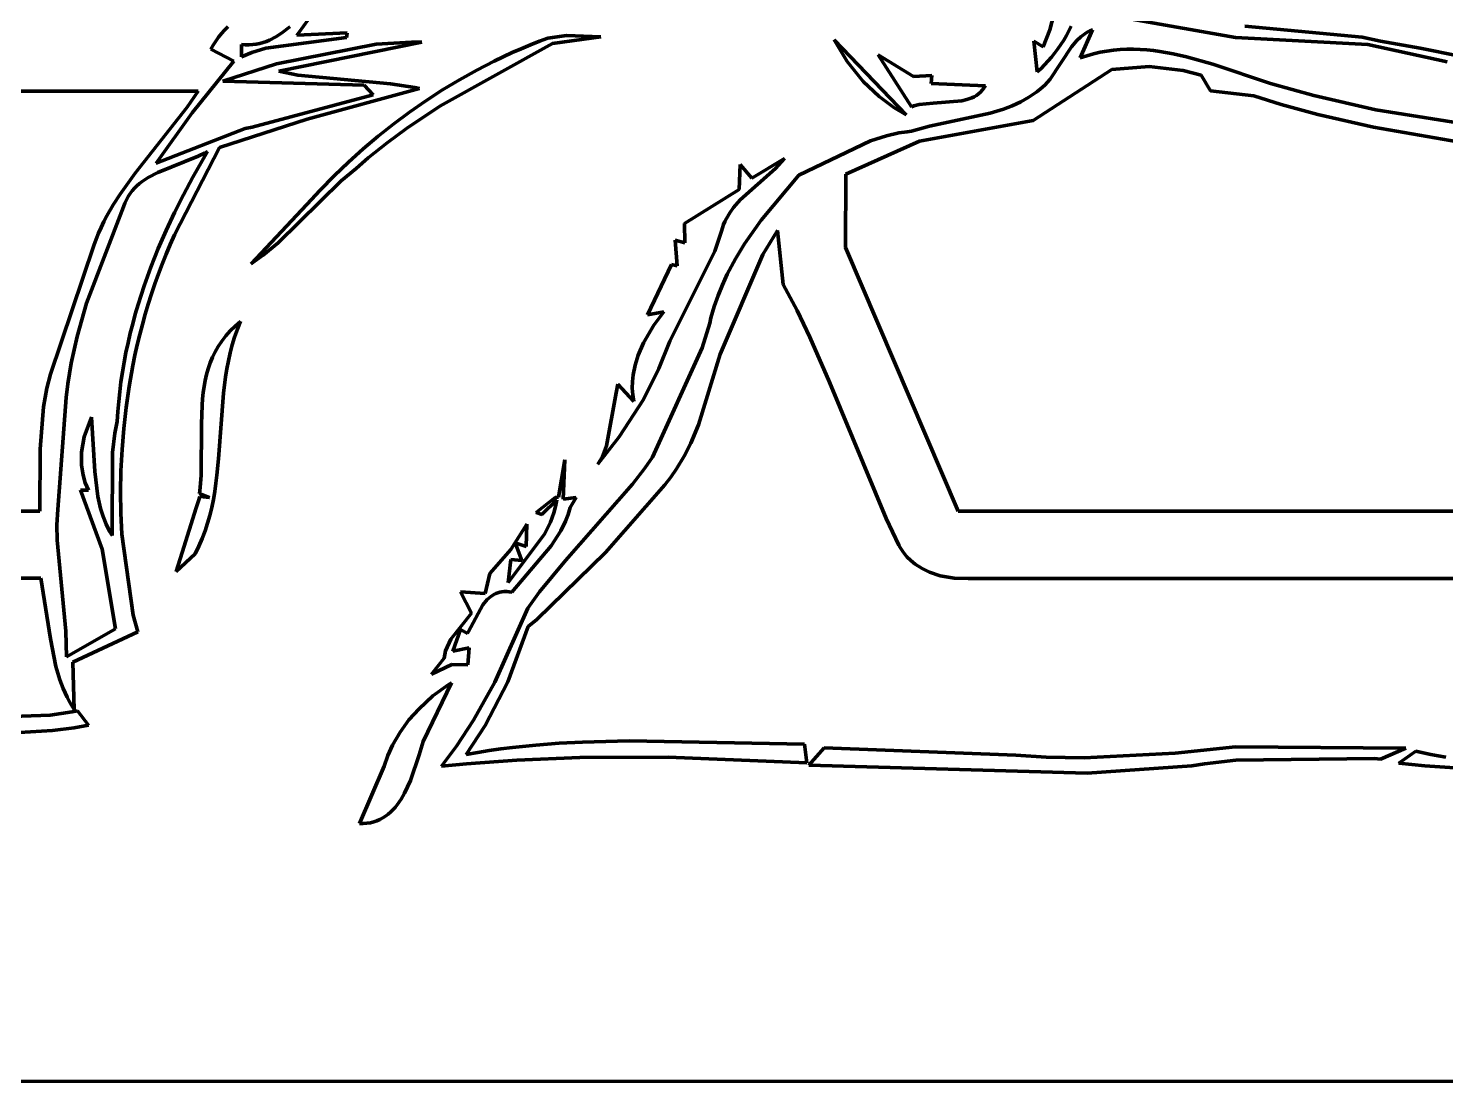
# Model space of a CAD drawing. Header units: millimetres. Extents: x 0 to 10.2, y 0 to 7.
# Drawn here: x 3.749 to 6.222, y 0 to 1.839 of the extents above; entities that cross this region are included whole.
import ezdxf

# ---------------------------------------------------------------- set-up
doc = ezdxf.new("R2010")
doc.units = ezdxf.units.MM
doc.layers.add('color#030303ff', color=7, linetype='CONTINUOUS', lineweight=100)
doc.layers.add('color#ffffffff', color=7, linetype='CONTINUOUS', lineweight=100)

msp = doc.modelspace()

# ---------------------------------------------------------------- linework, layer by layer
at = {"layer": 'color#030303ff'}
for p, q in [((5.532, 1.8361), (5.5431, 1.8787)), ((5.8559, 1.8225), (5.6744, 1.8549)), ((4.0918, 1.8356), (4.0865, 1.8295)), ((4.0974, 1.8414), (4.0918, 1.8356)), ((4.181, 1.8237), (4.1912, 1.8301)), ((4.1912, 1.8301), (4.2057, 1.8413)), ((4.2217, 1.8321), (4.2182, 1.8267)), ((4.2182, 1.8267), (4.306, 1.8307)), ((4.237, 1.8527), (4.2217, 1.8321)), ((4.306, 1.8307), (4.3045, 1.8228)), ((5.5202, 1.8065), (5.532, 1.8361)), ((5.565, 1.8341), (5.5606, 1.8261)), ((5.569, 1.8423), (5.565, 1.8341)), ((5.606, 1.8361), (5.5848, 1.7871)), ((5.5931, 1.8293), (5.5972, 1.8318)), ((5.5972, 1.8318), (5.6015, 1.8341)), ((5.6015, 1.8341), (5.606, 1.8361)), ((5.8722, 1.8426), (6.0765, 1.8232)), ((4.072, 1.8096), (4.0678, 1.8023)), ((4.0766, 1.8165), (4.072, 1.8096)), ((4.0814, 1.8232), (4.0766, 1.8165)), ((4.0865, 1.8295), (4.0814, 1.8232)), ((4.1211, 1.7889), (4.1211, 1.8103)), ((4.1211, 1.8103), (4.1279, 1.8099)), ((4.1279, 1.8099), (4.1345, 1.8099)), ((4.1345, 1.8099), (4.1409, 1.8103)), ((4.1409, 1.8103), (4.1471, 1.8112)), ((4.1471, 1.8112), (4.1531, 1.8124)), ((4.1531, 1.8124), (4.159, 1.8141)), ((4.159, 1.8141), (4.1647, 1.816)), ((4.3045, 1.8228), (4.1638, 1.8042)), ((4.1647, 1.816), (4.1703, 1.8183)), ((4.1703, 1.8183), (4.181, 1.8237)), ((4.1827, 1.7768), (4.3564, 1.8109)), ((4.436, 1.8144), (4.1866, 1.7642)), ((4.3564, 1.8109), (4.4182, 1.8145)), ((4.4182, 1.8145), (4.436, 1.8144)), ((4.664, 1.812), (4.4676, 1.7029)), ((4.6096, 1.8032), (4.6255, 1.8099)), ((4.6255, 1.8099), (4.6416, 1.8162)), ((4.6416, 1.8162), (4.6557, 1.8215)), ((4.6557, 1.8215), (4.6885, 1.826)), ((4.7483, 1.8241), (4.664, 1.812)), ((4.6885, 1.826), (4.7483, 1.8241)), ((5.1553, 1.8184), (5.2812, 1.6879)), ((5.1782, 1.7807), (5.1553, 1.8184)), ((5.5098, 1.7625), (5.504, 1.8161)), ((5.504, 1.8161), (5.5202, 1.8065)), ((5.5326, 1.75), (5.5698, 1.8064)), ((5.5511, 1.8105), (5.5459, 1.803)), ((5.556, 1.8182), (5.5511, 1.8105)), ((5.5606, 1.8261), (5.556, 1.8182)), ((5.5698, 1.8064), (5.5788, 1.8172)), ((5.5788, 1.8172), (5.5856, 1.8236)), ((5.5856, 1.8236), (5.5931, 1.8293)), ((6.0868, 1.8105), (5.8559, 1.8225)), ((6.0765, 1.8232), (6.1085, 1.8164)), ((6.2251, 1.7801), (6.0868, 1.8105)), ((6.1085, 1.8164), (6.1779, 1.8039)), ((4.1078, 1.7815), (4.0354, 1.6912)), ((4.0678, 1.8023), (4.1078, 1.7815)), ((4.1392, 1.7964), (4.1211, 1.7889)), ((4.1638, 1.8042), (4.1392, 1.7964)), ((4.5318, 1.7658), (4.5625, 1.7816)), ((4.5625, 1.7816), (4.5937, 1.7963)), ((4.5937, 1.7963), (4.6096, 1.8032)), ((5.2063, 1.7459), (5.1782, 1.7807)), ((5.2321, 1.7926), (5.2938, 1.7545)), ((5.2902, 1.7018), (5.2321, 1.7926)), ((5.5289, 1.7817), (5.5227, 1.7751)), ((5.5348, 1.7886), (5.5289, 1.7817)), ((5.5405, 1.7957), (5.5348, 1.7886)), ((5.5459, 1.803), (5.5405, 1.7957)), ((5.5848, 1.7871), (5.5964, 1.791)), ((5.5964, 1.791), (5.608, 1.7943)), ((5.608, 1.7943), (5.6196, 1.797)), ((5.6196, 1.797), (5.6312, 1.7991)), ((5.6312, 1.7991), (5.6428, 1.8006)), ((5.6428, 1.8006), (5.6544, 1.8016)), ((5.6544, 1.8016), (5.666, 1.8022)), ((5.666, 1.8022), (5.6776, 1.8022)), ((5.6776, 1.8022), (5.6893, 1.8018)), ((5.6893, 1.8018), (5.7009, 1.8011)), ((5.7009, 1.8011), (5.7125, 1.7999)), ((5.7125, 1.7999), (5.724, 1.7983)), ((5.724, 1.7983), (5.7472, 1.7943)), ((5.7472, 1.7943), (5.7702, 1.7891)), ((5.7702, 1.7891), (5.816, 1.7762)), ((6.1779, 1.8039), (6.2473, 1.7902)), ((4.089, 1.7467), (4.1827, 1.7768)), ((4.1866, 1.7642), (4.2197, 1.7572)), ((4.2197, 1.7572), (4.3814, 1.7419)), ((4.5016, 1.749), (4.5318, 1.7658)), ((5.2938, 1.7545), (5.326, 1.7561)), ((5.326, 1.7561), (5.3246, 1.7427)), ((5.6399, 1.767), (5.503, 1.6778)), ((5.5164, 1.7687), (5.5098, 1.7625)), ((5.5227, 1.7751), (5.5164, 1.7687)), ((5.7049, 1.7722), (5.6399, 1.767)), ((5.7643, 1.7653), (5.7049, 1.7722)), ((5.7959, 1.7568), (5.7643, 1.7653)), ((5.8122, 1.7295), (5.7959, 1.7568)), ((5.816, 1.7762), (5.9166, 1.7427)), ((4.3352, 1.7394), (4.089, 1.7467)), ((4.4321, 1.7338), (4.2361, 1.6799)), ((4.3513, 1.7229), (4.3352, 1.7394)), ((4.3814, 1.7419), (4.4237, 1.7355)), ((4.4237, 1.7355), (4.4321, 1.7338)), ((4.4431, 1.7124), (4.472, 1.7312)), ((4.472, 1.7312), (4.5016, 1.749)), ((5.234, 1.7196), (5.2063, 1.7459)), ((5.3246, 1.7427), (5.4194, 1.7385)), ((5.4167, 1.7343), (5.4138, 1.7306)), ((5.4194, 1.7385), (5.4167, 1.7343)), ((5.5091, 1.7279), (5.5157, 1.7332)), ((5.5157, 1.7332), (5.5229, 1.7394)), ((5.5229, 1.7394), (5.5326, 1.75)), ((5.9166, 1.7427), (5.9927, 1.7212)), ((4.0457, 1.7288), (3.704, 1.7293)), ((4.0266, 1.701), (4.0457, 1.7288)), ((4.1402, 1.6662), (4.3513, 1.7229)), ((4.4147, 1.6926), (4.4431, 1.7124)), ((5.2595, 1.7006), (5.234, 1.7196)), ((5.3282, 1.7083), (5.3037, 1.7055)), ((5.3781, 1.7121), (5.3282, 1.7083)), ((5.3872, 1.7143), (5.3781, 1.7121)), ((5.3957, 1.7174), (5.3872, 1.7143)), ((5.3997, 1.7194), (5.3957, 1.7174)), ((5.4036, 1.7217), (5.3997, 1.7194)), ((5.4072, 1.7243), (5.4036, 1.7217)), ((5.4106, 1.7272), (5.4072, 1.7243)), ((5.4138, 1.7306), (5.4106, 1.7272)), ((5.4662, 1.7036), (5.481, 1.7105)), ((5.481, 1.7105), (5.4883, 1.7143)), ((5.4883, 1.7143), (5.4954, 1.7185)), ((5.4954, 1.7185), (5.5023, 1.723)), ((5.5023, 1.723), (5.5091, 1.7279)), ((5.8878, 1.7211), (5.8122, 1.7295)), ((5.9354, 1.7059), (5.8878, 1.7211)), ((5.9927, 1.7212), (6.1004, 1.6965)), ((3.9359, 1.5859), (4.0266, 1.701)), ((4.0354, 1.6912), (3.9722, 1.6034)), ((4.387, 1.672), (4.4147, 1.6926)), ((4.4676, 1.7029), (4.4092, 1.664)), ((5.2812, 1.6879), (5.2595, 1.7006)), ((5.2945, 1.7032), (5.2902, 1.7018)), ((5.3037, 1.7055), (5.2945, 1.7032)), ((5.3219, 1.6679), (5.4274, 1.6906)), ((5.4274, 1.6906), (5.451, 1.6978)), ((5.451, 1.6978), (5.4662, 1.7036)), ((5.9995, 1.6882), (5.9354, 1.7059)), ((6.0968, 1.6661), (5.9995, 1.6882)), ((6.1004, 1.6965), (6.3656, 1.6542)), ((3.9722, 1.6034), (4.128, 1.6637)), ((4.2361, 1.6799), (4.0829, 1.6305)), ((4.128, 1.6637), (4.1402, 1.6662)), ((4.36, 1.6505), (4.387, 1.672)), ((4.4092, 1.664), (4.3753, 1.6391)), ((5.2682, 1.6561), (5.2828, 1.6583)), ((5.2828, 1.6583), (5.2903, 1.659)), ((5.2903, 1.659), (5.3219, 1.6679)), ((5.503, 1.6778), (5.3041, 1.6416)), ((6.3592, 1.6207), (6.0968, 1.6661)), ((4.3336, 1.6281), (4.36, 1.6505)), ((4.3753, 1.6391), (4.3425, 1.6127)), ((5.0936, 1.5822), (5.219, 1.6422)), ((5.3041, 1.6416), (5.1759, 1.5844)), ((5.219, 1.6422), (5.2468, 1.6512)), ((5.2468, 1.6512), (5.2682, 1.6561)), ((4.046, 1.6153), (3.9751, 1.5868)), ((4.0829, 1.6305), (4.0045, 1.4785)), ((4.0364, 1.5788), (4.0622, 1.6237)), ((4.057, 1.6207), (4.046, 1.6153)), ((4.0622, 1.6237), (4.057, 1.6207)), ((4.308, 1.605), (4.3336, 1.6281)), ((4.3425, 1.6127), (4.3212, 1.5942)), ((5.0119, 1.5769), (5.0687, 1.6115)), ((5.0687, 1.6115), (5.053, 1.5943)), ((3.9098, 1.5495), (3.9359, 1.5859)), ((3.9751, 1.5868), (3.9585, 1.5782)), ((4.283, 1.581), (4.308, 1.605)), ((4.3212, 1.5942), (4.295, 1.5723)), ((4.99, 1.5571), (4.9915, 1.6012)), ((4.9915, 1.6012), (5.0119, 1.5769)), ((5.053, 1.5943), (4.9915, 1.5392)), ((5.1759, 1.5844), (5.1753, 1.4562)), ((3.9347, 1.5596), (3.9307, 1.5551)), ((3.939, 1.5638), (3.9347, 1.5596)), ((3.9435, 1.5678), (3.939, 1.5638)), ((3.9483, 1.5715), (3.9435, 1.5678)), ((3.9585, 1.5782), (3.9483, 1.5715)), ((4.0201, 1.5483), (4.0364, 1.5788)), ((4.295, 1.5723), (4.1855, 1.4643)), ((4.2588, 1.5564), (4.283, 1.581)), ((5.0284, 1.504), (5.0936, 1.5822)), ((3.8977, 1.5307), (3.9098, 1.5495)), ((3.9179, 1.5336), (3.9156, 1.5273)), ((3.9206, 1.5395), (3.9179, 1.5336)), ((3.9236, 1.5451), (3.9206, 1.5395)), ((3.927, 1.5503), (3.9236, 1.5451)), ((3.9307, 1.5551), (3.927, 1.5503)), ((4.0046, 1.5173), (4.0201, 1.5483)), ((4.2354, 1.5311), (4.2588, 1.5564)), ((4.8945, 1.4983), (4.99, 1.5571)), ((4.9915, 1.5392), (4.9801, 1.5262)), ((3.9156, 1.5273), (3.8512, 1.3587)), ((3.8814, 1.5013), (3.8866, 1.5113)), ((3.8866, 1.5113), (3.8977, 1.5307)), ((3.9899, 1.4859), (4.0046, 1.5173)), ((4.1384, 1.4277), (4.2354, 1.5311)), ((4.9734, 1.5169), (4.9675, 1.5069)), ((4.9801, 1.5262), (4.9734, 1.5169)), ((3.8719, 1.4809), (3.8765, 1.4912)), ((3.8765, 1.4912), (3.8814, 1.5013)), ((3.9761, 1.4541), (3.9899, 1.4859)), ((4.8951, 1.4642), (4.8945, 1.4983)), ((4.9589, 1.4846), (4.9472, 1.4498)), ((4.9606, 1.4905), (4.9589, 1.4846)), ((4.9626, 1.4962), (4.9606, 1.4905)), ((4.9649, 1.5016), (4.9626, 1.4962)), ((4.9675, 1.5069), (4.9649, 1.5016)), ((4.9991, 1.4623), (5.0284, 1.504)), ((5.0569, 1.4858), (5.0311, 1.4437)), ((5.0664, 1.3916), (5.0569, 1.4858)), ((3.7879, 1.2348), (3.8637, 1.4597)), ((3.8637, 1.4597), (3.8676, 1.4704)), ((3.8676, 1.4704), (3.8719, 1.4809)), ((3.9969, 1.4616), (3.9897, 1.4445)), ((4.0045, 1.4785), (3.9969, 1.4616)), ((4.1855, 1.4643), (4.1593, 1.4425)), ((4.8814, 1.4244), (4.8778, 1.4687)), ((4.8778, 1.4687), (4.8951, 1.4642)), ((4.9833, 1.4363), (4.9991, 1.4623)), ((3.9633, 1.4219), (3.9761, 1.4541)), ((3.9897, 1.4445), (3.9829, 1.4273)), ((4.1593, 1.4425), (4.1384, 1.4277)), ((4.9472, 1.4498), (4.8685, 1.2929)), ((5.0311, 1.4437), (4.9564, 1.2701)), ((4.969, 1.4095), (4.9833, 1.4363)), ((5.1753, 1.4562), (5.3718, 0.9959)), ((3.9516, 1.3893), (3.9633, 1.4219)), ((3.9763, 1.41), (3.9701, 1.3926)), ((3.9829, 1.4273), (3.9763, 1.41)), ((4.83, 1.3387), (4.8717, 1.4263)), ((4.8717, 1.4263), (4.8814, 1.4244)), ((3.9409, 1.3564), (3.9516, 1.3893)), ((3.9701, 1.3926), (3.9642, 1.3751)), ((4.9529, 1.3722), (4.9605, 1.3911)), ((4.9605, 1.3911), (4.969, 1.4095)), ((5.0748, 1.3766), (5.0664, 1.3916)), ((3.9642, 1.3751), (3.9586, 1.3575)), ((4.9462, 1.3529), (4.9529, 1.3722)), ((5.0908, 1.3462), (5.0748, 1.3766)), ((3.8512, 1.3587), (3.8346, 1.3009)), ((3.9315, 1.3231), (3.9361, 1.3398)), ((3.9361, 1.3398), (3.9409, 1.3564)), ((3.9534, 1.3398), (3.9484, 1.322)), ((3.9586, 1.3575), (3.9534, 1.3398)), ((4.8582, 1.3439), (4.83, 1.3387)), ((4.8408, 1.3205), (4.8582, 1.3439)), ((4.9405, 1.3331), (4.9462, 1.3529)), ((5.1132, 1.2999), (5.0908, 1.3462)), ((3.9273, 1.3064), (3.9315, 1.3231)), ((3.9484, 1.322), (3.9438, 1.3041)), ((4.1016, 1.3104), (4.1102, 1.3188)), ((4.1142, 1.3135), (4.1094, 1.2999)), ((4.1102, 1.3188), (4.1197, 1.3269)), ((4.1197, 1.3269), (4.1142, 1.3135)), ((4.8228, 1.2897), (4.8408, 1.3205)), ((4.925, 1.2808), (4.9383, 1.3243)), ((4.9383, 1.3243), (4.9405, 1.3331)), ((3.8346, 1.3009), (3.8242, 1.254)), ((3.9198, 1.2726), (3.9234, 1.2895)), ((3.9234, 1.2895), (3.9273, 1.3064)), ((3.9395, 1.2862), (3.9355, 1.2681)), ((3.9438, 1.3041), (3.9395, 1.2862)), ((4.0809, 1.2836), (4.087, 1.2928)), ((4.087, 1.2928), (4.0939, 1.3017)), ((4.0939, 1.3017), (4.1016, 1.3104)), ((4.1052, 1.2862), (4.1016, 1.2724)), ((4.1094, 1.2999), (4.1052, 1.2862)), ((4.8134, 1.2679), (4.8228, 1.2897)), ((4.8685, 1.2929), (4.8498, 1.2447)), ((5.1476, 1.2213), (5.1132, 1.2999)), ((3.9165, 1.2557), (3.9198, 1.2726)), ((3.9355, 1.2681), (3.9318, 1.25)), ((4.0668, 1.2546), (4.0708, 1.2645)), ((4.0708, 1.2645), (4.0755, 1.2742)), ((4.0755, 1.2742), (4.0809, 1.2836)), ((4.1016, 1.2724), (4.0984, 1.2585)), ((4.8081, 1.251), (4.8134, 1.2679)), ((4.8387, 1.0904), (4.925, 1.2808)), ((4.9564, 1.2701), (4.9189, 1.1463)), ((3.8242, 1.254), (3.8184, 1.2184)), ((3.9111, 1.2216), (3.9136, 1.2386)), ((3.9136, 1.2386), (3.9165, 1.2557)), ((3.9318, 1.25), (3.9253, 1.2137)), ((4.0604, 1.2344), (4.0633, 1.2446)), ((4.0633, 1.2446), (4.0668, 1.2546)), ((4.0958, 1.2445), (4.0935, 1.2304)), ((4.0984, 1.2585), (4.0958, 1.2445)), ((4.8046, 1.2339), (4.8081, 1.251)), ((4.8498, 1.2447), (4.8226, 1.1908)), ((3.7816, 1.2106), (3.7879, 1.2348)), ((3.8184, 1.2184), (3.8155, 1.1945)), ((3.9089, 1.2044), (3.9111, 1.2216)), ((3.9253, 1.2137), (3.92, 1.1771)), ((4.0545, 1.2028), (4.0561, 1.2134)), ((4.0561, 1.2134), (4.058, 1.224)), ((4.058, 1.224), (4.0604, 1.2344)), ((4.0935, 1.2304), (4.0899, 1.202)), ((4.7751, 1.2026), (4.7779, 1.2173)), ((4.7779, 1.2173), (4.8057, 1.1873)), ((4.8031, 1.2107), (4.8034, 1.2223)), ((4.8034, 1.2223), (4.8046, 1.2339)), ((5.2463, 0.9831), (5.1476, 1.2213)), ((3.7757, 1.1781), (3.7816, 1.2106)), ((3.8155, 1.1945), (3.8011, 0.9989)), ((3.9057, 1.1699), (3.9071, 1.1872)), ((3.9071, 1.1872), (3.9089, 1.2044)), ((4.0525, 1.1811), (4.0533, 1.192)), ((4.0533, 1.192), (4.0545, 1.2028)), ((4.0899, 1.202), (4.0814, 1.0873)), ((4.7585, 1.1097), (4.7751, 1.2026)), ((4.8226, 1.1908), (4.7806, 1.1256)), ((4.8039, 1.199), (4.8031, 1.2107)), ((4.8057, 1.1873), (4.8039, 1.199)), ((3.7702, 1.1039), (3.7757, 1.1781)), ((3.9047, 1.1526), (3.9057, 1.1699)), ((3.92, 1.1771), (3.9158, 1.1403)), ((4.0514, 1.148), (4.0525, 1.1811)), ((3.847, 1.1256), (3.8596, 1.1597)), ((3.8596, 1.1597), (3.8653, 1.0649)), ((3.9003, 1.1323), (3.9047, 1.1526)), ((3.9158, 1.1403), (3.9129, 1.1035)), ((4.0508, 1.059), (4.0514, 1.148)), ((4.9189, 1.1463), (4.9053, 1.1147)), ((3.8423, 1.0988), (3.847, 1.1256)), ((3.8962, 1.0982), (3.9003, 1.1323)), ((4.7806, 1.1256), (4.7434, 1.078)), ((4.9053, 1.1147), (4.8936, 1.0917)), ((3.7694, 0.9961), (3.7702, 1.1039)), ((3.8422, 1.0763), (3.8423, 1.0988)), ((3.8955, 0.9532), (3.8962, 1.0982)), ((3.9129, 1.1035), (3.9111, 1.0665)), ((4.7434, 1.078), (4.751, 1.0913)), ((4.751, 1.0913), (4.7585, 1.1097)), ((4.8251, 1.071), (4.8387, 1.0904)), ((4.8936, 1.0917), (4.8804, 1.0696)), ((3.8449, 1.0585), (3.8422, 1.0763)), ((3.8653, 1.0649), (3.8707, 1.0217)), ((3.9111, 1.0665), (3.9104, 1.0295)), ((4.0814, 1.0873), (4.0786, 1.0587)), ((4.6742, 1.0203), (4.6853, 1.0857)), ((4.6853, 1.0857), (4.6829, 1.0166)), ((4.8036, 1.043), (4.8251, 1.071)), ((4.8804, 1.0696), (4.8706, 1.0554)), ((3.8488, 1.0454), (3.8449, 1.0585)), ((3.8544, 1.0327), (3.8488, 1.0454)), ((4.0493, 1.0373), (4.0508, 1.059)), ((4.0768, 1.0446), (4.0747, 1.0304)), ((4.0786, 1.0587), (4.0768, 1.0446)), ((4.6865, 0.91), (4.8036, 1.043)), ((4.8599, 1.0417), (4.7564, 0.9236)), ((4.8706, 1.0554), (4.8599, 1.0417)), ((3.8784, 0.9296), (3.8407, 1.0327)), ((3.8407, 1.0327), (3.8544, 1.0327)), ((3.8707, 1.0217), (3.8756, 1.0006)), ((3.9104, 1.0295), (3.9108, 0.9926)), ((4.0424, 1.0017), (4.0463, 1.014)), ((4.0463, 1.014), (4.0485, 1.0212)), ((4.048, 1.0266), (4.0493, 1.0373)), ((4.0656, 1.0198), (4.048, 1.0266)), ((4.0485, 1.0212), (4.0656, 1.0198)), ((4.0723, 1.0164), (4.0694, 1.0025)), ((4.0747, 1.0304), (4.0723, 1.0164)), ((4.6355, 0.9938), (4.6688, 1.02)), ((4.6716, 1.0159), (4.6455, 0.9899)), ((4.6688, 1.02), (4.6742, 1.0203)), ((4.6695, 1.0041), (4.6716, 1.0159)), ((4.6829, 1.0166), (4.7054, 1.02)), ((4.7054, 1.02), (4.6948, 1.0023)), ((3.2703, 0.9954), (3.7694, 0.9961)), ((3.8011, 0.9989), (3.7994, 0.9721)), ((3.8756, 1.0006), (3.8799, 0.9867)), ((3.9108, 0.9926), (3.9124, 0.9556)), ((4.0179, 0.9235), (4.0424, 1.0017)), ((4.0694, 1.0025), (4.066, 0.9886)), ((4.6455, 0.9899), (4.6355, 0.9938)), ((4.6604, 0.9764), (4.6665, 0.9927)), ((4.6665, 0.9927), (4.6695, 1.0041)), ((4.6912, 0.9902), (4.6867, 0.9785)), ((4.6948, 1.0023), (4.6912, 0.9902)), ((5.3718, 0.9959), (6.7646, 0.9962)), ((3.7994, 0.9721), (3.7995, 0.9455)), ((3.8799, 0.9867), (3.8853, 0.9731)), ((3.8853, 0.9731), (3.8918, 0.9598)), ((4.0621, 0.9749), (4.0577, 0.9613)), ((4.066, 0.9886), (4.0621, 0.9749)), ((4.5914, 0.9291), (4.619, 0.9734)), ((4.619, 0.9734), (4.6183, 0.9344)), ((4.6499, 0.9557), (4.6604, 0.9764)), ((4.6867, 0.9785), (4.6786, 0.9618)), ((5.2684, 0.9366), (5.2463, 0.9831)), ((3.7995, 0.9455), (3.8146, 0.7862)), ((3.8918, 0.9598), (3.8955, 0.9532)), ((3.9124, 0.9556), (3.9321, 0.8141)), ((4.0526, 0.9479), (4.0468, 0.9345)), ((4.0577, 0.9613), (4.0526, 0.9479)), ((4.5866, 0.8714), (4.6499, 0.9557)), ((4.6183, 0.9344), (4.5986, 0.9404)), ((4.5986, 0.9404), (4.6104, 0.9097)), ((4.6786, 0.9618), (4.6619, 0.9356)), ((3.9015, 0.7903), (3.8784, 0.9296)), ((4.0403, 0.9214), (4.0075, 0.8903)), ((4.011, 0.9014), (4.0179, 0.9235)), ((4.0468, 0.9345), (4.0403, 0.9214)), ((4.5546, 0.8873), (4.5914, 0.9291)), ((4.6619, 0.9356), (4.5933, 0.8542)), ((4.7564, 0.9236), (4.6367, 0.8065)), ((5.2708, 0.9322), (5.2684, 0.9366)), ((5.2763, 0.9239), (5.2708, 0.9322)), ((5.2824, 0.9164), (5.2763, 0.9239)), ((5.2893, 0.9095), (5.2824, 0.9164)), ((4.0075, 0.8903), (4.011, 0.9014)), ((4.5916, 0.9114), (4.5866, 0.8714)), ((4.6104, 0.9097), (4.5916, 0.9114)), ((4.6416, 0.8553), (4.6865, 0.91)), ((5.2967, 0.9035), (5.2893, 0.9095)), ((5.3089, 0.8956), (5.2967, 0.9035)), ((5.3221, 0.8893), (5.3089, 0.8956)), ((3.771, 0.8788), (3.264, 0.8792)), ((3.7879, 0.7732), (3.771, 0.8788)), ((4.5463, 0.8522), (4.5546, 0.8873)), ((5.3407, 0.8832), (5.3221, 0.8893)), ((5.365, 0.879), (5.3407, 0.8832)), ((5.3893, 0.8783), (5.365, 0.879)), ((6.7512, 0.8783), (5.3893, 0.8783)), ((4.5224, 0.8178), (4.5036, 0.8551)), ((4.5036, 0.8551), (4.5463, 0.8522)), ((4.5501, 0.8414), (4.5427, 0.8324)), ((4.5556, 0.8465), (4.5501, 0.8414)), ((4.5617, 0.8506), (4.5556, 0.8465)), ((4.565, 0.8522), (4.5617, 0.8506)), ((4.5685, 0.8536), (4.565, 0.8522)), ((4.5721, 0.8546), (4.5685, 0.8536)), ((4.5759, 0.8553), (4.5721, 0.8546)), ((4.5799, 0.8556), (4.5759, 0.8553)), ((4.5842, 0.8555), (4.5799, 0.8556)), ((4.5886, 0.8551), (4.5842, 0.8555)), ((4.5933, 0.8542), (4.5886, 0.8551)), ((4.621, 0.8266), (4.6416, 0.8553)), ((4.4865, 0.7723), (4.5224, 0.8178)), ((4.5427, 0.8324), (4.5175, 0.7859)), ((4.5633, 0.6974), (4.621, 0.8266)), ((3.9321, 0.8141), (3.9406, 0.7854)), ((4.6215, 0.7946), (4.586, 0.6978)), ((4.6367, 0.8065), (4.6215, 0.7946)), ((3.7974, 0.7249), (3.7879, 0.7732)), ((3.8146, 0.7862), (3.8158, 0.7417)), ((3.8158, 0.7417), (3.9015, 0.7903)), ((3.9406, 0.7854), (3.8268, 0.7321)), ((4.4774, 0.7521), (4.4865, 0.7723)), ((4.5037, 0.7896), (4.4904, 0.7515)), ((4.5157, 0.7826), (4.5037, 0.7896)), ((4.5175, 0.7859), (4.5157, 0.7826)), ((4.475, 0.7393), (4.4774, 0.7521)), ((4.4904, 0.7515), (4.5188, 0.7575)), ((4.5188, 0.7575), (4.5165, 0.7274)), ((3.8044, 0.7015), (3.7974, 0.7249)), ((3.8268, 0.7321), (3.8295, 0.6499)), ((4.4528, 0.7111), (4.475, 0.7393)), ((4.4884, 0.7281), (4.4528, 0.7111)), ((4.5165, 0.7274), (4.4884, 0.7281)), ((3.8101, 0.6863), (3.8044, 0.7015)), ((4.4878, 0.6961), (4.4381, 0.5936)), ((4.4555, 0.6733), (4.4822, 0.6926)), ((4.4822, 0.6926), (4.4878, 0.6961)), ((4.5264, 0.6309), (4.5633, 0.6974)), ((4.586, 0.6978), (4.5466, 0.6215)), ((3.8169, 0.6714), (3.8101, 0.6863)), ((3.8208, 0.6641), (3.8169, 0.6714)), ((4.4311, 0.6511), (4.4555, 0.6733)), ((3.7877, 0.64), (3.8257, 0.6453)), ((3.825, 0.657), (3.8208, 0.6641)), ((3.8295, 0.6499), (3.825, 0.657)), ((3.8257, 0.6453), (3.8352, 0.6471)), ((3.8352, 0.6471), (3.8546, 0.6221)), ((4.4135, 0.6314), (4.4311, 0.6511)), ((3.6151, 0.6338), (3.7877, 0.64)), ((3.8546, 0.6221), (3.8294, 0.6178)), ((4.398, 0.61), (4.4135, 0.6314)), ((4.4965, 0.5855), (4.5264, 0.6309)), ((4.5466, 0.6215), (4.5135, 0.5712)), ((3.7914, 0.6132), (3.7151, 0.6085)), ((3.8294, 0.6178), (3.7914, 0.6132)), ((4.3849, 0.5872), (4.398, 0.61)), ((4.4381, 0.5936), (4.4313, 0.5706)), ((4.7161, 0.5928), (4.7977, 0.5947)), ((4.7977, 0.5947), (5.104, 0.5894)), ((4.3701, 0.5505), (4.3767, 0.5692)), ((4.3767, 0.5692), (4.3849, 0.5872)), ((4.4313, 0.5706), (4.4161, 0.5256)), ((4.4702, 0.5507), (4.4965, 0.5855)), ((4.5135, 0.5712), (4.5336, 0.5748)), ((4.5336, 0.5748), (4.5538, 0.578)), ((4.5538, 0.578), (4.574, 0.5809)), ((4.574, 0.5809), (4.5942, 0.5834)), ((4.5942, 0.5834), (4.6347, 0.5876)), ((4.6347, 0.5876), (4.6754, 0.5907)), ((4.6754, 0.5907), (4.7161, 0.5928)), ((5.104, 0.5894), (5.1079, 0.5565)), ((5.1112, 0.5526), (5.1383, 0.5826)), ((5.1383, 0.5826), (5.4726, 0.5702)), ((5.4726, 0.5702), (5.5256, 0.5663)), ((5.5918, 0.565), (5.7504, 0.5736)), ((5.7504, 0.5736), (5.8559, 0.5843)), ((5.8559, 0.5843), (6.153, 0.5824)), ((6.153, 0.5824), (6.109, 0.5628)), ((6.1408, 0.5558), (6.1702, 0.5772)), ((6.1702, 0.5772), (6.1833, 0.5739)), ((6.1833, 0.5739), (6.1964, 0.5711)), ((6.1964, 0.5711), (6.2095, 0.5686)), ((4.3272, 0.4505), (4.3701, 0.5505)), ((4.514, 0.5549), (4.4702, 0.5507)), ((4.6018, 0.5613), (4.514, 0.5549)), ((4.7118, 0.5658), (4.6018, 0.5613)), ((4.8659, 0.5664), (4.7118, 0.5658)), ((5.1079, 0.5565), (4.8659, 0.5664)), ((5.5971, 0.5384), (5.1112, 0.5526)), ((5.5256, 0.5663), (5.5918, 0.565)), ((5.7797, 0.5514), (5.5971, 0.5384)), ((5.8014, 0.5551), (5.7797, 0.5514)), ((5.8561, 0.5615), (5.8014, 0.5551)), ((6.0985, 0.5642), (5.8561, 0.5615)), ((6.109, 0.5628), (6.0985, 0.5642)), ((6.1864, 0.5511), (6.1408, 0.5558)), ((6.2473, 0.5472), (6.1864, 0.5511)), ((6.2095, 0.5686), (6.2227, 0.5664)), ((4.4161, 0.5256), (4.4059, 0.5034)), ((4.4059, 0.5034), (4.3998, 0.493)), ((4.3814, 0.4705), (4.3771, 0.4668)), ((4.3855, 0.4745), (4.3814, 0.4705)), ((4.3894, 0.4788), (4.3855, 0.4745)), ((4.393, 0.4833), (4.3894, 0.4788)), ((4.3998, 0.493), (4.393, 0.4833)), ((4.3338, 0.4505), (4.3272, 0.4505)), ((4.3402, 0.451), (4.3338, 0.4505)), ((4.3463, 0.452), (4.3402, 0.451)), ((4.3521, 0.4535), (4.3463, 0.452)), ((4.3576, 0.4554), (4.3521, 0.4535)), ((4.3628, 0.4577), (4.3576, 0.4554)), ((4.3678, 0.4604), (4.3628, 0.4577)), ((4.3726, 0.4634), (4.3678, 0.4604)), ((4.3771, 0.4668), (4.3726, 0.4634))]:
    msp.add_line(p, q, dxfattribs=at)
at = {"layer": 'color#ffffffff'}
for p, q in [((5.5431, 1.8787), (5.532, 1.8361)), ((5.6744, 1.8549), (5.8559, 1.8225)), ((4.0865, 1.8295), (4.0918, 1.8356)), ((4.0918, 1.8356), (4.0974, 1.8414)), ((4.1912, 1.8301), (4.181, 1.8237)), ((4.2057, 1.8413), (4.1912, 1.8301)), ((4.2182, 1.8267), (4.2217, 1.8321)), ((4.306, 1.8307), (4.2182, 1.8267)), ((4.2217, 1.8321), (4.237, 1.8527)), ((4.3045, 1.8228), (4.306, 1.8307)), ((5.532, 1.8361), (5.5202, 1.8065)), ((5.5606, 1.8261), (5.565, 1.8341)), ((5.565, 1.8341), (5.569, 1.8423)), ((5.5848, 1.7871), (5.606, 1.8361)), ((5.5972, 1.8318), (5.5931, 1.8293)), ((5.6015, 1.8341), (5.5972, 1.8318)), ((5.606, 1.8361), (5.6015, 1.8341)), ((6.0765, 1.8232), (5.8722, 1.8426)), ((4.0678, 1.8023), (4.072, 1.8096)), ((4.072, 1.8096), (4.0766, 1.8165)), ((4.0766, 1.8165), (4.0814, 1.8232)), ((4.0814, 1.8232), (4.0865, 1.8295)), ((4.1279, 1.8099), (4.1211, 1.8103)), ((4.1211, 1.8103), (4.1211, 1.7889)), ((4.1345, 1.8099), (4.1279, 1.8099)), ((4.1409, 1.8103), (4.1345, 1.8099)), ((4.1471, 1.8112), (4.1409, 1.8103)), ((4.1531, 1.8124), (4.1471, 1.8112)), ((4.159, 1.8141), (4.1531, 1.8124)), ((4.1647, 1.816), (4.159, 1.8141)), ((4.1638, 1.8042), (4.3045, 1.8228)), ((4.1703, 1.8183), (4.1647, 1.816)), ((4.181, 1.8237), (4.1703, 1.8183)), ((4.3564, 1.8109), (4.1827, 1.7768)), ((4.1866, 1.7642), (4.436, 1.8144)), ((4.4182, 1.8145), (4.3564, 1.8109)), ((4.436, 1.8144), (4.4182, 1.8145)), ((4.4676, 1.7029), (4.664, 1.812)), ((4.6255, 1.8099), (4.6096, 1.8032)), ((4.6416, 1.8162), (4.6255, 1.8099)), ((4.6557, 1.8215), (4.6416, 1.8162)), ((4.6885, 1.826), (4.6557, 1.8215)), ((4.664, 1.812), (4.7483, 1.8241)), ((4.7483, 1.8241), (4.6885, 1.826)), ((5.1553, 1.8184), (5.1782, 1.7807)), ((5.2812, 1.6879), (5.1553, 1.8184)), ((5.5202, 1.8065), (5.504, 1.8161)), ((5.504, 1.8161), (5.5098, 1.7625)), ((5.5698, 1.8064), (5.5326, 1.75)), ((5.5459, 1.803), (5.5511, 1.8105)), ((5.5511, 1.8105), (5.556, 1.8182)), ((5.556, 1.8182), (5.5606, 1.8261)), ((5.5788, 1.8172), (5.5698, 1.8064)), ((5.5856, 1.8236), (5.5788, 1.8172)), ((5.5931, 1.8293), (5.5856, 1.8236)), ((5.8559, 1.8225), (6.0868, 1.8105)), ((6.1085, 1.8164), (6.0765, 1.8232)), ((6.0868, 1.8105), (6.2251, 1.7801)), ((6.1779, 1.8039), (6.1085, 1.8164)), ((4.0354, 1.6912), (4.1078, 1.7815)), ((4.1078, 1.7815), (4.0678, 1.8023)), ((4.1211, 1.7889), (4.1392, 1.7964)), ((4.1392, 1.7964), (4.1638, 1.8042)), ((4.5625, 1.7816), (4.5318, 1.7658)), ((4.5937, 1.7963), (4.5625, 1.7816)), ((4.6096, 1.8032), (4.5937, 1.7963)), ((5.1782, 1.7807), (5.2063, 1.7459)), ((5.2321, 1.7926), (5.2902, 1.7018)), ((5.2938, 1.7545), (5.2321, 1.7926)), ((5.5227, 1.7751), (5.5289, 1.7817)), ((5.5289, 1.7817), (5.5348, 1.7886)), ((5.5348, 1.7886), (5.5405, 1.7957)), ((5.5405, 1.7957), (5.5459, 1.803)), ((5.5964, 1.791), (5.5848, 1.7871)), ((5.608, 1.7943), (5.5964, 1.791)), ((5.6196, 1.797), (5.608, 1.7943)), ((5.6312, 1.7991), (5.6196, 1.797)), ((5.6428, 1.8006), (5.6312, 1.7991)), ((5.6544, 1.8016), (5.6428, 1.8006)), ((5.666, 1.8022), (5.6544, 1.8016)), ((5.6776, 1.8022), (5.666, 1.8022)), ((5.6893, 1.8018), (5.6776, 1.8022)), ((5.7009, 1.8011), (5.6893, 1.8018)), ((5.7125, 1.7999), (5.7009, 1.8011)), ((5.724, 1.7983), (5.7125, 1.7999)), ((5.7472, 1.7943), (5.724, 1.7983)), ((5.7702, 1.7891), (5.7472, 1.7943)), ((5.816, 1.7762), (5.7702, 1.7891)), ((6.2473, 1.7902), (6.1779, 1.8039)), ((4.1827, 1.7768), (4.089, 1.7467)), ((4.2197, 1.7572), (4.1866, 1.7642)), ((4.3814, 1.7419), (4.2197, 1.7572)), ((4.5318, 1.7658), (4.5016, 1.749)), ((5.326, 1.7561), (5.2938, 1.7545)), ((5.3246, 1.7427), (5.326, 1.7561)), ((5.503, 1.6778), (5.6399, 1.767)), ((5.5098, 1.7625), (5.5164, 1.7687)), ((5.5164, 1.7687), (5.5227, 1.7751)), ((5.6399, 1.767), (5.7049, 1.7722)), ((5.7049, 1.7722), (5.7643, 1.7653)), ((5.7643, 1.7653), (5.7959, 1.7568)), ((5.7959, 1.7568), (5.8122, 1.7295)), ((5.9166, 1.7427), (5.816, 1.7762)), ((4.089, 1.7467), (4.3352, 1.7394)), ((4.2361, 1.6799), (4.4321, 1.7338)), ((4.3352, 1.7394), (4.3513, 1.7229)), ((4.4237, 1.7355), (4.3814, 1.7419)), ((4.4321, 1.7338), (4.4237, 1.7355)), ((4.472, 1.7312), (4.4431, 1.7124)), ((4.5016, 1.749), (4.472, 1.7312)), ((5.2063, 1.7459), (5.234, 1.7196)), ((5.4194, 1.7385), (5.3246, 1.7427)), ((5.4138, 1.7306), (5.4167, 1.7343)), ((5.4167, 1.7343), (5.4194, 1.7385)), ((5.5157, 1.7332), (5.5091, 1.7279)), ((5.5229, 1.7394), (5.5157, 1.7332)), ((5.5326, 1.75), (5.5229, 1.7394)), ((5.9927, 1.7212), (5.9166, 1.7427)), ((3.704, 1.7293), (4.0457, 1.7288)), ((4.0457, 1.7288), (4.0266, 1.701)), ((4.3513, 1.7229), (4.1402, 1.6662)), ((4.4431, 1.7124), (4.4147, 1.6926)), ((5.234, 1.7196), (5.2595, 1.7006)), ((5.3037, 1.7055), (5.3282, 1.7083)), ((5.3282, 1.7083), (5.3781, 1.7121)), ((5.3781, 1.7121), (5.3872, 1.7143)), ((5.3872, 1.7143), (5.3957, 1.7174)), ((5.3957, 1.7174), (5.3997, 1.7194)), ((5.3997, 1.7194), (5.4036, 1.7217)), ((5.4036, 1.7217), (5.4072, 1.7243)), ((5.4072, 1.7243), (5.4106, 1.7272)), ((5.4106, 1.7272), (5.4138, 1.7306)), ((5.481, 1.7105), (5.4662, 1.7036)), ((5.4883, 1.7143), (5.481, 1.7105)), ((5.4954, 1.7185), (5.4883, 1.7143)), ((5.5023, 1.723), (5.4954, 1.7185)), ((5.5091, 1.7279), (5.5023, 1.723)), ((5.8122, 1.7295), (5.8878, 1.7211)), ((5.8878, 1.7211), (5.9354, 1.7059)), ((6.1004, 1.6965), (5.9927, 1.7212)), ((4.0266, 1.701), (3.9359, 1.5859)), ((3.9722, 1.6034), (4.0354, 1.6912)), ((4.4147, 1.6926), (4.387, 1.672)), ((4.4092, 1.664), (4.4676, 1.7029)), ((5.2595, 1.7006), (5.2812, 1.6879)), ((5.2902, 1.7018), (5.2945, 1.7032)), ((5.2945, 1.7032), (5.3037, 1.7055)), ((5.4274, 1.6906), (5.3219, 1.6679)), ((5.451, 1.6978), (5.4274, 1.6906)), ((5.4662, 1.7036), (5.451, 1.6978)), ((5.9354, 1.7059), (5.9995, 1.6882)), ((5.9995, 1.6882), (6.0968, 1.6661)), ((6.3656, 1.6542), (6.1004, 1.6965)), ((4.128, 1.6637), (3.9722, 1.6034)), ((4.0829, 1.6305), (4.2361, 1.6799)), ((4.1402, 1.6662), (4.128, 1.6637)), ((4.387, 1.672), (4.36, 1.6505)), ((4.3753, 1.6391), (4.4092, 1.664)), ((5.2828, 1.6583), (5.2682, 1.6561)), ((5.2903, 1.659), (5.2828, 1.6583)), ((5.3219, 1.6679), (5.2903, 1.659)), ((5.3041, 1.6416), (5.503, 1.6778)), ((6.0968, 1.6661), (6.3592, 1.6207)), ((4.36, 1.6505), (4.3336, 1.6281)), ((4.3425, 1.6127), (4.3753, 1.6391)), ((5.219, 1.6422), (5.0936, 1.5822)), ((5.1759, 1.5844), (5.3041, 1.6416)), ((5.2468, 1.6512), (5.219, 1.6422)), ((5.2682, 1.6561), (5.2468, 1.6512)), ((3.9751, 1.5868), (4.046, 1.6153)), ((4.0045, 1.4785), (4.0829, 1.6305)), ((4.0622, 1.6237), (4.0364, 1.5788)), ((4.046, 1.6153), (4.057, 1.6207)), ((4.057, 1.6207), (4.0622, 1.6237)), ((4.3336, 1.6281), (4.308, 1.605)), ((4.3212, 1.5942), (4.3425, 1.6127)), ((5.0687, 1.6115), (5.0119, 1.5769)), ((5.053, 1.5943), (5.0687, 1.6115)), ((3.9359, 1.5859), (3.9098, 1.5495)), ((3.9585, 1.5782), (3.9751, 1.5868)), ((4.308, 1.605), (4.283, 1.581)), ((4.295, 1.5723), (4.3212, 1.5942)), ((4.9915, 1.6012), (4.99, 1.5571)), ((5.0119, 1.5769), (4.9915, 1.6012)), ((4.9915, 1.5392), (5.053, 1.5943)), ((5.1753, 1.4562), (5.1759, 1.5844)), ((3.9307, 1.5551), (3.9347, 1.5596)), ((3.9347, 1.5596), (3.939, 1.5638)), ((3.939, 1.5638), (3.9435, 1.5678)), ((3.9435, 1.5678), (3.9483, 1.5715)), ((3.9483, 1.5715), (3.9585, 1.5782)), ((4.0364, 1.5788), (4.0201, 1.5483)), ((4.1855, 1.4643), (4.295, 1.5723)), ((4.283, 1.581), (4.2588, 1.5564)), ((5.0936, 1.5822), (5.0284, 1.504)), ((3.9098, 1.5495), (3.8977, 1.5307)), ((3.9156, 1.5273), (3.9179, 1.5336)), ((3.9179, 1.5336), (3.9206, 1.5395)), ((3.9206, 1.5395), (3.9236, 1.5451)), ((3.9236, 1.5451), (3.927, 1.5503)), ((3.927, 1.5503), (3.9307, 1.5551)), ((4.0201, 1.5483), (4.0046, 1.5173)), ((4.2588, 1.5564), (4.2354, 1.5311)), ((4.99, 1.5571), (4.8945, 1.4983)), ((4.9801, 1.5262), (4.9915, 1.5392)), ((3.8512, 1.3587), (3.9156, 1.5273)), ((3.8866, 1.5113), (3.8814, 1.5013)), ((3.8977, 1.5307), (3.8866, 1.5113)), ((4.0046, 1.5173), (3.9899, 1.4859)), ((4.2354, 1.5311), (4.1384, 1.4277)), ((4.9675, 1.5069), (4.9734, 1.5169)), ((4.9734, 1.5169), (4.9801, 1.5262)), ((3.8765, 1.4912), (3.8719, 1.4809)), ((3.8814, 1.5013), (3.8765, 1.4912)), ((3.9899, 1.4859), (3.9761, 1.4541)), ((4.8945, 1.4983), (4.8951, 1.4642)), ((4.9472, 1.4498), (4.9589, 1.4846)), ((4.9589, 1.4846), (4.9606, 1.4905)), ((4.9606, 1.4905), (4.9626, 1.4962)), ((4.9626, 1.4962), (4.9649, 1.5016)), ((4.9649, 1.5016), (4.9675, 1.5069)), ((5.0284, 1.504), (4.9991, 1.4623)), ((5.0311, 1.4437), (5.0569, 1.4858)), ((5.0569, 1.4858), (5.0664, 1.3916)), ((3.8637, 1.4597), (3.7879, 1.2348)), ((3.8676, 1.4704), (3.8637, 1.4597)), ((3.8719, 1.4809), (3.8676, 1.4704)), ((3.9897, 1.4445), (3.9969, 1.4616)), ((3.9969, 1.4616), (4.0045, 1.4785)), ((4.1593, 1.4425), (4.1855, 1.4643)), ((4.8951, 1.4642), (4.8778, 1.4687)), ((4.8778, 1.4687), (4.8814, 1.4244)), ((4.9991, 1.4623), (4.9833, 1.4363)), ((3.9761, 1.4541), (3.9633, 1.4219)), ((3.9829, 1.4273), (3.9897, 1.4445)), ((4.1384, 1.4277), (4.1593, 1.4425)), ((4.8685, 1.2929), (4.9472, 1.4498)), ((4.9564, 1.2701), (5.0311, 1.4437)), ((4.9833, 1.4363), (4.969, 1.4095)), ((5.3718, 0.9959), (5.1753, 1.4562)), ((3.9633, 1.4219), (3.9516, 1.3893)), ((3.9701, 1.3926), (3.9763, 1.41)), ((3.9763, 1.41), (3.9829, 1.4273)), ((4.8717, 1.4263), (4.83, 1.3387)), ((4.8814, 1.4244), (4.8717, 1.4263)), ((3.9516, 1.3893), (3.9409, 1.3564)), ((3.9642, 1.3751), (3.9701, 1.3926)), ((4.9605, 1.3911), (4.9529, 1.3722)), ((4.969, 1.4095), (4.9605, 1.3911)), ((5.0664, 1.3916), (5.0748, 1.3766)), ((3.9586, 1.3575), (3.9642, 1.3751)), ((4.9529, 1.3722), (4.9462, 1.3529)), ((5.0748, 1.3766), (5.0908, 1.3462)), ((3.8346, 1.3009), (3.8512, 1.3587)), ((3.9361, 1.3398), (3.9315, 1.3231)), ((3.9409, 1.3564), (3.9361, 1.3398)), ((3.9484, 1.322), (3.9534, 1.3398)), ((3.9534, 1.3398), (3.9586, 1.3575)), ((4.83, 1.3387), (4.8582, 1.3439)), ((4.8582, 1.3439), (4.8408, 1.3205)), ((4.9462, 1.3529), (4.9405, 1.3331)), ((5.0908, 1.3462), (5.1132, 1.2999)), ((3.9315, 1.3231), (3.9273, 1.3064)), ((3.9438, 1.3041), (3.9484, 1.322)), ((4.1102, 1.3188), (4.1016, 1.3104)), ((4.1094, 1.2999), (4.1142, 1.3135)), ((4.1197, 1.3269), (4.1102, 1.3188)), ((4.1142, 1.3135), (4.1197, 1.3269)), ((4.8408, 1.3205), (4.8228, 1.2897)), ((4.9383, 1.3243), (4.925, 1.2808)), ((4.9405, 1.3331), (4.9383, 1.3243)), ((3.8242, 1.254), (3.8346, 1.3009)), ((3.9234, 1.2895), (3.9198, 1.2726)), ((3.9273, 1.3064), (3.9234, 1.2895)), ((3.9355, 1.2681), (3.9395, 1.2862)), ((3.9395, 1.2862), (3.9438, 1.3041)), ((4.087, 1.2928), (4.0809, 1.2836)), ((4.0939, 1.3017), (4.087, 1.2928)), ((4.1016, 1.3104), (4.0939, 1.3017)), ((4.1016, 1.2724), (4.1052, 1.2862)), ((4.1052, 1.2862), (4.1094, 1.2999)), ((4.8228, 1.2897), (4.8134, 1.2679)), ((4.8498, 1.2447), (4.8685, 1.2929)), ((5.1132, 1.2999), (5.1476, 1.2213)), ((3.9198, 1.2726), (3.9165, 1.2557)), ((3.9318, 1.25), (3.9355, 1.2681)), ((4.0708, 1.2645), (4.0668, 1.2546)), ((4.0755, 1.2742), (4.0708, 1.2645)), ((4.0809, 1.2836), (4.0755, 1.2742)), ((4.0984, 1.2585), (4.1016, 1.2724)), ((4.8134, 1.2679), (4.8081, 1.251)), ((4.925, 1.2808), (4.8387, 1.0904)), ((4.9189, 1.1463), (4.9564, 1.2701)), ((3.8184, 1.2184), (3.8242, 1.254)), ((3.9136, 1.2386), (3.9111, 1.2216)), ((3.9165, 1.2557), (3.9136, 1.2386)), ((3.9253, 1.2137), (3.9318, 1.25)), ((4.0633, 1.2446), (4.0604, 1.2344)), ((4.0668, 1.2546), (4.0633, 1.2446)), ((4.0935, 1.2304), (4.0958, 1.2445)), ((4.0958, 1.2445), (4.0984, 1.2585)), ((4.8081, 1.251), (4.8046, 1.2339)), ((4.8226, 1.1908), (4.8498, 1.2447)), ((3.7879, 1.2348), (3.7816, 1.2106)), ((3.8155, 1.1945), (3.8184, 1.2184)), ((3.9111, 1.2216), (3.9089, 1.2044)), ((3.92, 1.1771), (3.9253, 1.2137)), ((4.0561, 1.2134), (4.0545, 1.2028)), ((4.058, 1.224), (4.0561, 1.2134)), ((4.0604, 1.2344), (4.058, 1.224)), ((4.0899, 1.202), (4.0935, 1.2304)), ((4.7779, 1.2173), (4.7751, 1.2026)), ((4.8057, 1.1873), (4.7779, 1.2173)), ((4.8034, 1.2223), (4.8031, 1.2107)), ((4.8046, 1.2339), (4.8034, 1.2223)), ((5.1476, 1.2213), (5.2463, 0.9831)), ((3.7816, 1.2106), (3.7757, 1.1781)), ((3.8011, 0.9989), (3.8155, 1.1945)), ((3.9071, 1.1872), (3.9057, 1.1699)), ((3.9089, 1.2044), (3.9071, 1.1872)), ((4.0533, 1.192), (4.0525, 1.1811)), ((4.0545, 1.2028), (4.0533, 1.192)), ((4.0814, 1.0873), (4.0899, 1.202)), ((4.7751, 1.2026), (4.7585, 1.1097)), ((4.7806, 1.1256), (4.8226, 1.1908)), ((4.8031, 1.2107), (4.8039, 1.199)), ((4.8039, 1.199), (4.8057, 1.1873)), ((3.7757, 1.1781), (3.7702, 1.1039)), ((3.9057, 1.1699), (3.9047, 1.1526)), ((3.9158, 1.1403), (3.92, 1.1771)), ((4.0525, 1.1811), (4.0514, 1.148)), ((3.8596, 1.1597), (3.847, 1.1256)), ((3.8653, 1.0649), (3.8596, 1.1597)), ((3.9047, 1.1526), (3.9003, 1.1323)), ((3.9129, 1.1035), (3.9158, 1.1403)), ((4.0514, 1.148), (4.0508, 1.059)), ((4.9053, 1.1147), (4.9189, 1.1463)), ((3.847, 1.1256), (3.8423, 1.0988)), ((3.9003, 1.1323), (3.8962, 1.0982)), ((4.7434, 1.078), (4.7806, 1.1256)), ((4.8936, 1.0917), (4.9053, 1.1147)), ((3.7702, 1.1039), (3.7694, 0.9961)), ((3.8423, 1.0988), (3.8422, 1.0763)), ((3.8962, 1.0982), (3.8955, 0.9532)), ((3.9111, 1.0665), (3.9129, 1.1035)), ((4.751, 1.0913), (4.7434, 1.078)), ((4.7585, 1.1097), (4.751, 1.0913)), ((4.8387, 1.0904), (4.8251, 1.071)), ((4.8804, 1.0696), (4.8936, 1.0917)), ((3.8422, 1.0763), (3.8449, 1.0585)), ((3.8707, 1.0217), (3.8653, 1.0649)), ((3.9104, 1.0295), (3.9111, 1.0665)), ((4.0786, 1.0587), (4.0814, 1.0873)), ((4.6853, 1.0857), (4.6742, 1.0203)), ((4.6829, 1.0166), (4.6853, 1.0857)), ((4.8251, 1.071), (4.8036, 1.043)), ((4.8706, 1.0554), (4.8804, 1.0696)), ((3.8449, 1.0585), (3.8488, 1.0454)), ((3.8488, 1.0454), (3.8544, 1.0327)), ((4.0508, 1.059), (4.0493, 1.0373)), ((4.0747, 1.0304), (4.0768, 1.0446)), ((4.0768, 1.0446), (4.0786, 1.0587)), ((4.8036, 1.043), (4.6865, 0.91)), ((4.7564, 0.9236), (4.8599, 1.0417)), ((4.8599, 1.0417), (4.8706, 1.0554)), ((3.8544, 1.0327), (3.8407, 1.0327)), ((3.8407, 1.0327), (3.8784, 0.9296)), ((3.8756, 1.0006), (3.8707, 1.0217)), ((3.9108, 0.9926), (3.9104, 1.0295)), ((4.0463, 1.014), (4.0424, 1.0017)), ((4.0485, 1.0212), (4.0463, 1.014)), ((4.0493, 1.0373), (4.048, 1.0266)), ((4.048, 1.0266), (4.0656, 1.0198)), ((4.0656, 1.0198), (4.0485, 1.0212)), ((4.0694, 1.0025), (4.0723, 1.0164)), ((4.0723, 1.0164), (4.0747, 1.0304)), ((4.6688, 1.02), (4.6355, 0.9938)), ((4.6455, 0.9899), (4.6716, 1.0159)), ((4.6742, 1.0203), (4.6688, 1.02)), ((4.6716, 1.0159), (4.6695, 1.0041)), ((4.7054, 1.02), (4.6829, 1.0166)), ((4.6948, 1.0023), (4.7054, 1.02)), ((3.7694, 0.9961), (3.2703, 0.9954)), ((3.7994, 0.9721), (3.8011, 0.9989)), ((3.8799, 0.9867), (3.8756, 1.0006)), ((3.9124, 0.9556), (3.9108, 0.9926)), ((4.0424, 1.0017), (4.0179, 0.9235)), ((4.066, 0.9886), (4.0694, 1.0025)), ((4.6355, 0.9938), (4.6455, 0.9899)), ((4.6665, 0.9927), (4.6604, 0.9764)), ((4.6695, 1.0041), (4.6665, 0.9927)), ((4.6867, 0.9785), (4.6912, 0.9902)), ((4.6912, 0.9902), (4.6948, 1.0023)), ((6.7646, 0.9962), (5.3718, 0.9959)), ((3.7995, 0.9455), (3.7994, 0.9721)), ((3.8853, 0.9731), (3.8799, 0.9867)), ((3.8918, 0.9598), (3.8853, 0.9731)), ((4.0577, 0.9613), (4.0621, 0.9749)), ((4.0621, 0.9749), (4.066, 0.9886)), ((4.619, 0.9734), (4.5914, 0.9291)), ((4.6183, 0.9344), (4.619, 0.9734)), ((4.6604, 0.9764), (4.6499, 0.9557)), ((4.6786, 0.9618), (4.6867, 0.9785)), ((5.2463, 0.9831), (5.2684, 0.9366)), ((3.8146, 0.7862), (3.7995, 0.9455)), ((3.8955, 0.9532), (3.8918, 0.9598)), ((3.9321, 0.8141), (3.9124, 0.9556)), ((4.0468, 0.9345), (4.0526, 0.9479)), ((4.0526, 0.9479), (4.0577, 0.9613)), ((4.6499, 0.9557), (4.5866, 0.8714)), ((4.6104, 0.9097), (4.5986, 0.9404)), ((4.5986, 0.9404), (4.6183, 0.9344)), ((4.6619, 0.9356), (4.6786, 0.9618)), ((3.8784, 0.9296), (3.9015, 0.7903)), ((4.0075, 0.8903), (4.0403, 0.9214)), ((4.0179, 0.9235), (4.011, 0.9014)), ((4.0403, 0.9214), (4.0468, 0.9345)), ((4.5914, 0.9291), (4.5546, 0.8873)), ((4.5933, 0.8542), (4.6619, 0.9356)), ((4.6367, 0.8065), (4.7564, 0.9236)), ((5.2684, 0.9366), (5.2708, 0.9322)), ((5.2708, 0.9322), (5.2763, 0.9239)), ((5.2763, 0.9239), (5.2824, 0.9164)), ((5.2824, 0.9164), (5.2893, 0.9095)), ((4.011, 0.9014), (4.0075, 0.8903)), ((4.5866, 0.8714), (4.5916, 0.9114)), ((4.5916, 0.9114), (4.6104, 0.9097)), ((4.6865, 0.91), (4.6416, 0.8553)), ((5.2893, 0.9095), (5.2967, 0.9035)), ((5.2967, 0.9035), (5.3089, 0.8956)), ((5.3089, 0.8956), (5.3221, 0.8893)), ((3.264, 0.8792), (3.771, 0.8788)), ((3.771, 0.8788), (3.7879, 0.7732)), ((4.5546, 0.8873), (4.5463, 0.8522)), ((5.3221, 0.8893), (5.3407, 0.8832)), ((5.3407, 0.8832), (5.365, 0.879)), ((5.365, 0.879), (5.3893, 0.8783)), ((5.3893, 0.8783), (6.7512, 0.8783)), ((4.5463, 0.8522), (4.5036, 0.8551)), ((4.5036, 0.8551), (4.5224, 0.8178)), ((4.5427, 0.8324), (4.5501, 0.8414)), ((4.5501, 0.8414), (4.5556, 0.8465)), ((4.5556, 0.8465), (4.5617, 0.8506)), ((4.5617, 0.8506), (4.565, 0.8522)), ((4.565, 0.8522), (4.5685, 0.8536)), ((4.5685, 0.8536), (4.5721, 0.8546)), ((4.5721, 0.8546), (4.5759, 0.8553)), ((4.5759, 0.8553), (4.5799, 0.8556)), ((4.5799, 0.8556), (4.5842, 0.8555)), ((4.5842, 0.8555), (4.5886, 0.8551)), ((4.5886, 0.8551), (4.5933, 0.8542)), ((4.6416, 0.8553), (4.621, 0.8266)), ((4.5224, 0.8178), (4.4865, 0.7723)), ((4.5175, 0.7859), (4.5427, 0.8324)), ((4.621, 0.8266), (4.5633, 0.6974)), ((3.9406, 0.7854), (3.9321, 0.8141)), ((4.586, 0.6978), (4.6215, 0.7946)), ((4.6215, 0.7946), (4.6367, 0.8065)), ((3.7879, 0.7732), (3.7974, 0.7249)), ((3.8158, 0.7417), (3.8146, 0.7862)), ((3.9015, 0.7903), (3.8158, 0.7417)), ((3.8268, 0.7321), (3.9406, 0.7854)), ((4.4865, 0.7723), (4.4774, 0.7521)), ((4.4904, 0.7515), (4.5037, 0.7896)), ((4.5037, 0.7896), (4.5157, 0.7826)), ((4.5157, 0.7826), (4.5175, 0.7859)), ((4.4774, 0.7521), (4.475, 0.7393)), ((4.5188, 0.7575), (4.4904, 0.7515)), ((4.5165, 0.7274), (4.5188, 0.7575)), ((3.7974, 0.7249), (3.8044, 0.7015)), ((3.8295, 0.6499), (3.8268, 0.7321)), ((4.475, 0.7393), (4.4528, 0.7111)), ((4.4528, 0.7111), (4.4884, 0.7281)), ((4.4884, 0.7281), (4.5165, 0.7274)), ((3.8044, 0.7015), (3.8101, 0.6863)), ((4.4381, 0.5936), (4.4878, 0.6961)), ((4.4822, 0.6926), (4.4555, 0.6733)), ((4.4878, 0.6961), (4.4822, 0.6926)), ((4.5633, 0.6974), (4.5264, 0.6309)), ((4.5466, 0.6215), (4.586, 0.6978)), ((3.8101, 0.6863), (3.8169, 0.6714)), ((3.8169, 0.6714), (3.8208, 0.6641)), ((4.4555, 0.6733), (4.4311, 0.6511)), ((3.8257, 0.6453), (3.7877, 0.64)), ((3.8208, 0.6641), (3.825, 0.657)), ((3.825, 0.657), (3.8295, 0.6499)), ((3.8352, 0.6471), (3.8257, 0.6453)), ((3.8546, 0.6221), (3.8352, 0.6471)), ((4.4311, 0.6511), (4.4135, 0.6314)), ((3.7877, 0.64), (3.6151, 0.6338)), ((3.8294, 0.6178), (3.8546, 0.6221)), ((4.4135, 0.6314), (4.398, 0.61)), ((4.5264, 0.6309), (4.4965, 0.5855)), ((4.5135, 0.5712), (4.5466, 0.6215)), ((3.7151, 0.6085), (3.7914, 0.6132)), ((3.7914, 0.6132), (3.8294, 0.6178)), ((4.398, 0.61), (4.3849, 0.5872)), ((4.4313, 0.5706), (4.4381, 0.5936)), ((4.7977, 0.5947), (4.7161, 0.5928)), ((5.104, 0.5894), (4.7977, 0.5947)), ((4.3767, 0.5692), (4.3701, 0.5505)), ((4.3849, 0.5872), (4.3767, 0.5692)), ((4.4161, 0.5256), (4.4313, 0.5706)), ((4.4965, 0.5855), (4.4702, 0.5507)), ((4.5336, 0.5748), (4.5135, 0.5712)), ((4.5538, 0.578), (4.5336, 0.5748)), ((4.574, 0.5809), (4.5538, 0.578)), ((4.5942, 0.5834), (4.574, 0.5809)), ((4.6347, 0.5876), (4.5942, 0.5834)), ((4.6754, 0.5907), (4.6347, 0.5876)), ((4.7161, 0.5928), (4.6754, 0.5907)), ((5.1079, 0.5565), (5.104, 0.5894)), ((5.1383, 0.5826), (5.1112, 0.5526)), ((5.4726, 0.5702), (5.1383, 0.5826)), ((5.5256, 0.5663), (5.4726, 0.5702)), ((5.7504, 0.5736), (5.5918, 0.565)), ((5.8559, 0.5843), (5.7504, 0.5736)), ((6.153, 0.5824), (5.8559, 0.5843)), ((6.109, 0.5628), (6.153, 0.5824)), ((6.1702, 0.5772), (6.1408, 0.5558)), ((6.1833, 0.5739), (6.1702, 0.5772)), ((6.1964, 0.5711), (6.1833, 0.5739)), ((6.2095, 0.5686), (6.1964, 0.5711)), ((4.3701, 0.5505), (4.3272, 0.4505)), ((4.4702, 0.5507), (4.514, 0.5549)), ((4.514, 0.5549), (4.6018, 0.5613)), ((4.6018, 0.5613), (4.7118, 0.5658)), ((4.7118, 0.5658), (4.8659, 0.5664)), ((4.8659, 0.5664), (5.1079, 0.5565)), ((5.1112, 0.5526), (5.5971, 0.5384)), ((5.5918, 0.565), (5.5256, 0.5663)), ((5.5971, 0.5384), (5.7797, 0.5514)), ((5.7797, 0.5514), (5.8014, 0.5551)), ((5.8014, 0.5551), (5.8561, 0.5615)), ((5.8561, 0.5615), (6.0985, 0.5642)), ((6.0985, 0.5642), (6.109, 0.5628)), ((6.1408, 0.5558), (6.1864, 0.5511)), ((6.1864, 0.5511), (6.2473, 0.5472)), ((6.2227, 0.5664), (6.2095, 0.5686)), ((4.4059, 0.5034), (4.4161, 0.5256)), ((4.3998, 0.493), (4.4059, 0.5034)), ((4.3771, 0.4668), (4.3814, 0.4705)), ((4.3814, 0.4705), (4.3855, 0.4745)), ((4.3855, 0.4745), (4.3894, 0.4788)), ((4.3894, 0.4788), (4.393, 0.4833)), ((4.393, 0.4833), (4.3998, 0.493)), ((4.3272, 0.4505), (4.3338, 0.4505)), ((4.3338, 0.4505), (4.3402, 0.451)), ((4.3402, 0.451), (4.3463, 0.452)), ((4.3463, 0.452), (4.3521, 0.4535)), ((4.3521, 0.4535), (4.3576, 0.4554)), ((4.3576, 0.4554), (4.3628, 0.4577)), ((4.3628, 0.4577), (4.3678, 0.4604)), ((4.3678, 0.4604), (4.3726, 0.4634)), ((4.3726, 0.4634), (4.3771, 0.4668)), ((10.2222, 0), (0, 0))]:
    msp.add_line(p, q, dxfattribs=at)

doc.saveas('drawing.dxf')
